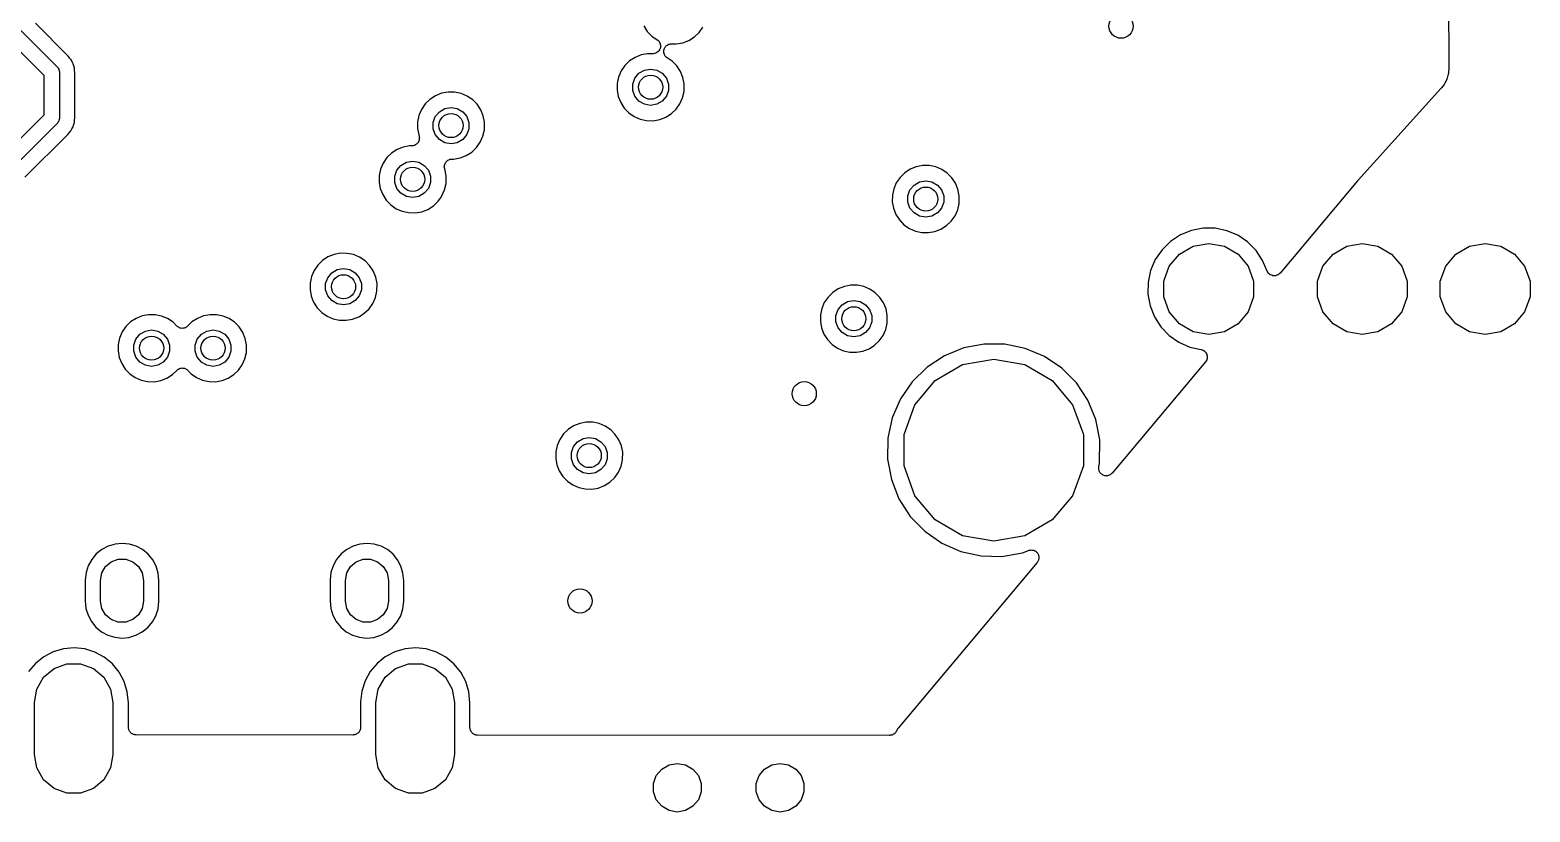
# Model space of a CAD drawing. Extents: x 10 to 287, y -200 to -10.
# Drawn here: x 141.75 to 166.56, y -141.15 to -128.21 of the extents above; entities that cross this region are included whole.
import ezdxf

# ---------------------------------------------------------------- set-up
doc = ezdxf.new("R2010")
doc.units = 0
doc.header["$MEASUREMENT"] = 0
doc.layers.add('BLACK', color=7, linetype='CONTINUOUS')

msp = doc.modelspace()

# ---------------------------------------------------------------- linework, layer by layer
at = {"layer": 'Black'}
for p, q in [((165.163, -120.757), (165.225, -128.831)), ((141.529, -128.149), (142.203, -128.823)), ((142.382, -128.643), (141.841, -128.102)), ((151.905, -128.143), (151.964, -128.235)), ((151.964, -128.235), (152.039, -128.313)), ((152.743, -128.327), (152.821, -128.253)), ((152.821, -128.253), (152.884, -128.164)), ((141.986, -128.966), (141.353, -128.333)), ((152.039, -128.313), (152.128, -128.374)), ((152.128, -128.374), (152.132, -128.379)), ((152.132, -128.379), (152.138, -128.382)), ((152.138, -128.382), (152.148, -128.394)), ((152.148, -128.394), (152.159, -128.405)), ((152.159, -128.405), (152.162, -128.411)), ((152.162, -128.411), (152.166, -128.416)), ((152.166, -128.416), (152.171, -128.431)), ((152.171, -128.431), (152.178, -128.445)), ((152.175, -128.516), (152.171, -128.532)), ((152.18, -128.501), (152.175, -128.516)), ((152.178, -128.445), (152.178, -128.451)), ((152.178, -128.451), (152.181, -128.457)), ((152.181, -128.457), (152.18, -128.473)), ((152.18, -128.473), (152.182, -128.489)), ((152.182, -128.489), (152.18, -128.495)), ((152.18, -128.495), (152.18, -128.501)), ((152.242, -128.531), (152.246, -128.517)), ((152.246, -128.517), (152.25, -128.511)), ((152.25, -128.511), (152.253, -128.503)), ((152.253, -128.503), (152.263, -128.493)), ((152.263, -128.493), (152.27, -128.481)), ((152.27, -128.481), (152.277, -128.476)), ((152.277, -128.476), (152.282, -128.47)), ((152.282, -128.47), (152.295, -128.463)), ((152.295, -128.463), (152.306, -128.455)), ((152.306, -128.455), (152.314, -128.453)), ((152.314, -128.453), (152.321, -128.449)), ((152.321, -128.449), (152.335, -128.447)), ((152.335, -128.447), (152.349, -128.443)), ((152.349, -128.443), (152.357, -128.443)), ((152.357, -128.443), (152.364, -128.442)), ((152.364, -128.442), (152.443, -128.444)), ((152.443, -128.444), (152.55, -128.425)), ((152.55, -128.425), (152.651, -128.386)), ((152.651, -128.386), (152.743, -128.327)), ((142.407, -128.675), (142.382, -128.643)), ((142.408, -128.675), (142.407, -128.675)), ((142.408, -128.676), (142.408, -128.675)), ((142.431, -128.704), (142.408, -128.676)), ((142.448, -128.736), (142.431, -128.704)), ((142.448, -128.737), (142.448, -128.736)), ((142.448, -128.738), (142.448, -128.737)), ((142.466, -128.77), (142.448, -128.738)), ((142.476, -128.805), (142.466, -128.77)), ((151.67, -128.725), (151.593, -128.801)), ((151.761, -128.666), (151.67, -128.725)), ((151.862, -128.625), (151.761, -128.666)), ((151.969, -128.605), (151.862, -128.625)), ((152.054, -128.605), (151.969, -128.605)), ((152.061, -128.604), (152.054, -128.605)), ((152.067, -128.605), (152.061, -128.604)), ((152.082, -128.601), (152.067, -128.605)), ((152.098, -128.598), (152.082, -128.601)), ((152.103, -128.595), (152.098, -128.598)), ((152.109, -128.593), (152.103, -128.595)), ((152.122, -128.584), (152.109, -128.593)), ((152.136, -128.576), (152.122, -128.584)), ((152.14, -128.572), (152.136, -128.576)), ((152.145, -128.568), (152.14, -128.572)), ((152.155, -128.555), (152.145, -128.568)), ((152.165, -128.543), (152.155, -128.555)), ((152.167, -128.537), (152.165, -128.543)), ((152.171, -128.532), (152.167, -128.537)), ((152.235, -128.56), (152.237, -128.552)), ((152.237, -128.574), (152.235, -128.56)), ((152.236, -128.589), (152.237, -128.574)), ((152.239, -128.596), (152.236, -128.589)), ((152.237, -128.544), (152.242, -128.531)), ((152.237, -128.552), (152.237, -128.544)), ((152.24, -128.604), (152.239, -128.596)), ((152.246, -128.617), (152.24, -128.604)), ((152.251, -128.63), (152.246, -128.617)), ((152.256, -128.637), (152.251, -128.63)), ((152.259, -128.644), (152.256, -128.637)), ((152.269, -128.654), (152.259, -128.644)), ((152.278, -128.665), (152.269, -128.654)), ((152.285, -128.669), (152.278, -128.665)), ((152.291, -128.674), (152.285, -128.669)), ((152.374, -128.73), (152.291, -128.674)), ((152.45, -128.807), (152.374, -128.73)), ((141.986, -129.614), (141.986, -128.966)), ((142.203, -128.823), (142.206, -128.828)), ((142.206, -128.828), (142.21, -128.831)), ((142.21, -128.831), (142.219, -128.846)), ((142.219, -128.846), (142.228, -128.859)), ((142.228, -128.859), (142.23, -128.865)), ((142.23, -128.865), (142.232, -128.87)), ((142.232, -128.87), (142.235, -128.886)), ((142.235, -128.886), (142.24, -128.902)), ((142.24, -128.902), (142.239, -128.907)), ((142.239, -128.907), (142.24, -128.913)), ((142.24, -128.913), (142.24, -129.667)), ((142.476, -128.806), (142.476, -128.805)), ((142.476, -128.805), (142.476, -128.805)), ((142.487, -128.841), (142.476, -128.806)), ((142.49, -128.877), (142.487, -128.841)), ((142.49, -128.878), (142.49, -128.877)), ((142.49, -128.879), (142.49, -128.878)), ((142.494, -128.919), (142.49, -128.879)), ((142.494, -129.667), (142.494, -128.919)), ((151.489, -128.991), (151.466, -129.097)), ((151.531, -128.891), (151.489, -128.991)), ((151.593, -128.801), (151.531, -128.891)), ((151.723, -129.107), (151.758, -129.009)), ((151.758, -129.009), (151.826, -128.929)), ((151.826, -128.929), (151.916, -128.876)), ((151.916, -128.876), (152.019, -128.858)), ((152.019, -128.858), (152.122, -128.876)), ((152.122, -128.876), (152.212, -128.929)), ((152.212, -128.929), (152.28, -129.009)), ((152.28, -129.009), (152.315, -129.107)), ((152.51, -128.898), (152.45, -128.807)), ((152.552, -128.998), (152.51, -128.898)), ((152.573, -129.104), (152.552, -128.998)), ((165.191, -129.018), (165.188, -129.03)), ((165.196, -129.008), (165.191, -129.018)), ((165.214, -128.941), (165.196, -129.008)), ((165.216, -128.929), (165.214, -128.941)), ((165.219, -128.918), (165.216, -128.929)), ((165.225, -128.843), (165.219, -128.918)), ((165.225, -128.831), (165.224, -128.837)), ((165.224, -128.837), (165.225, -128.843)), ((148.56, -129.26), (148.459, -129.301)), ((148.667, -129.24), (148.56, -129.26)), ((148.775, -129.241), (148.667, -129.24)), ((148.882, -129.262), (148.775, -129.241)), ((148.982, -129.305), (148.882, -129.262)), ((151.466, -129.097), (151.465, -129.206)), ((151.465, -129.206), (151.484, -129.312)), ((151.723, -129.211), (151.723, -129.107)), ((151.758, -129.309), (151.723, -129.211)), ((152.315, -129.211), (152.28, -129.309)), ((152.315, -129.107), (152.315, -129.211)), ((152.547, -129.335), (152.571, -129.23)), ((152.571, -129.23), (152.573, -129.104)), ((165.092, -129.181), (163.722, -130.696)), ((165.095, -129.176), (165.092, -129.181)), ((165.1, -129.172), (165.095, -129.176)), ((165.145, -129.112), (165.1, -129.172)), ((165.15, -129.101), (165.145, -129.112)), ((165.157, -129.092), (165.15, -129.101)), ((165.188, -129.03), (165.157, -129.092)), ((148.291, -129.436), (148.229, -129.526)), ((148.368, -129.36), (148.291, -129.436)), ((148.459, -129.301), (148.368, -129.36)), ((148.524, -129.564), (148.614, -129.511)), ((148.614, -129.511), (148.717, -129.493)), ((148.717, -129.493), (148.82, -129.511)), ((148.82, -129.511), (148.91, -129.564)), ((149.007, -129.322), (148.982, -129.305)), ((149.072, -129.365), (149.007, -129.322)), ((149.007, -129.322), (149.007, -129.322)), ((149.148, -129.442), (149.072, -129.365)), ((149.208, -129.533), (149.148, -129.442)), ((151.484, -129.312), (151.524, -129.413)), ((151.524, -129.413), (151.583, -129.505)), ((151.583, -129.505), (151.658, -129.583)), ((151.826, -129.389), (151.758, -129.309)), ((151.916, -129.442), (151.826, -129.389)), ((152.019, -129.46), (151.916, -129.442)), ((152.122, -129.442), (152.019, -129.46)), ((152.212, -129.389), (152.122, -129.442)), ((152.28, -129.309), (152.212, -129.389)), ((152.44, -129.523), (152.503, -129.434)), ((152.503, -129.434), (152.547, -129.335)), ((135.964, -135.636), (141.986, -129.614)), ((142.203, -129.757), (136.107, -135.853)), ((142.206, -129.752), (142.203, -129.757)), ((142.21, -129.749), (142.206, -129.752)), ((142.219, -129.734), (142.21, -129.749)), ((142.228, -129.721), (142.219, -129.734)), ((142.23, -129.715), (142.228, -129.721)), ((142.232, -129.71), (142.23, -129.715)), ((142.235, -129.694), (142.232, -129.71)), ((142.24, -129.678), (142.235, -129.694)), ((142.24, -129.667), (142.239, -129.673)), ((142.239, -129.673), (142.24, -129.678)), ((142.475, -129.779), (142.486, -129.744)), ((142.486, -129.744), (142.489, -129.708)), ((142.489, -129.708), (142.49, -129.707)), ((142.49, -129.707), (142.494, -129.667)), ((142.49, -129.707), (142.49, -129.707)), ((142.494, -129.667), (142.494, -129.667)), ((148.164, -129.732), (148.163, -129.841)), ((148.187, -129.626), (148.164, -129.732)), ((148.229, -129.526), (148.187, -129.626)), ((148.421, -129.742), (148.456, -129.644)), ((148.421, -129.846), (148.421, -129.742)), ((148.456, -129.644), (148.524, -129.564)), ((148.91, -129.564), (148.978, -129.644)), ((148.978, -129.644), (149.013, -129.742)), ((149.013, -129.742), (149.013, -129.846)), ((149.25, -129.633), (149.208, -129.533)), ((149.271, -129.739), (149.25, -129.633)), ((149.269, -129.865), (149.271, -129.739)), ((151.658, -129.583), (151.748, -129.645)), ((151.748, -129.645), (151.847, -129.688)), ((151.847, -129.688), (151.953, -129.711)), ((151.953, -129.711), (152.062, -129.714)), ((152.062, -129.714), (152.169, -129.695)), ((152.169, -129.695), (152.27, -129.656)), ((152.27, -129.656), (152.362, -129.597)), ((152.362, -129.597), (152.44, -129.523)), ((141.668, -130.65), (142.378, -129.941)), ((142.378, -129.941), (142.404, -129.909)), ((142.404, -129.909), (142.405, -129.908)), ((142.404, -129.909), (142.404, -129.909)), ((142.405, -129.908), (142.428, -129.88)), ((142.428, -129.88), (142.445, -129.848)), ((142.445, -129.848), (142.446, -129.848)), ((142.446, -129.847), (142.464, -129.815)), ((142.446, -129.848), (142.446, -129.847)), ((142.464, -129.815), (142.474, -129.78)), ((142.474, -129.78), (142.475, -129.78)), ((142.475, -129.78), (142.475, -129.779)), ((148.163, -129.841), (148.182, -129.947)), ((148.182, -129.947), (148.185, -129.955)), ((148.185, -129.955), (148.188, -129.968)), ((148.188, -129.968), (148.192, -129.981)), ((148.192, -129.981), (148.192, -129.99)), ((148.192, -129.99), (148.194, -129.999)), ((148.194, -129.999), (148.192, -130.012)), ((148.192, -130.012), (148.192, -130.025)), ((148.456, -129.944), (148.421, -129.846)), ((148.524, -130.024), (148.456, -129.944)), ((148.978, -129.944), (148.91, -130.024)), ((149.013, -129.846), (148.978, -129.944)), ((149.201, -130.069), (149.245, -129.97)), ((149.245, -129.97), (149.269, -129.865)), ((147.733, -130.249), (147.656, -130.325)), ((147.824, -130.19), (147.733, -130.249)), ((147.925, -130.149), (147.824, -130.19)), ((148.032, -130.129), (147.925, -130.149)), ((148.066, -130.129), (148.032, -130.129)), ((148.079, -130.127), (148.066, -130.129)), ((148.093, -130.127), (148.079, -130.127)), ((148.101, -130.123), (148.093, -130.127)), ((148.11, -130.122), (148.101, -130.123)), ((148.121, -130.115), (148.11, -130.122)), ((148.134, -130.11), (148.121, -130.115)), ((148.14, -130.104), (148.134, -130.11)), ((148.148, -130.1), (148.14, -130.104)), ((148.157, -130.09), (148.148, -130.1)), ((148.167, -130.081), (148.157, -130.09)), ((148.171, -130.073), (148.167, -130.081)), ((148.177, -130.066), (148.171, -130.073)), ((148.181, -130.054), (148.177, -130.066)), ((148.188, -130.042), (148.181, -130.054)), ((148.189, -130.033), (148.188, -130.042)), ((148.192, -130.025), (148.189, -130.033)), ((148.614, -130.077), (148.524, -130.024)), ((148.717, -130.095), (148.614, -130.077)), ((148.82, -130.077), (148.717, -130.095)), ((148.91, -130.024), (148.82, -130.077)), ((148.968, -130.291), (149.06, -130.232)), ((149.06, -130.232), (149.138, -130.158)), ((149.138, -130.158), (149.201, -130.069)), ((147.594, -130.415), (147.552, -130.515)), ((147.656, -130.325), (147.594, -130.415)), ((147.821, -130.533), (147.889, -130.453)), ((147.889, -130.453), (147.979, -130.4)), ((147.979, -130.4), (148.082, -130.382)), ((148.082, -130.382), (148.185, -130.4)), ((148.185, -130.4), (148.275, -130.453)), ((148.275, -130.453), (148.343, -130.533)), ((148.606, -130.481), (148.608, -130.466)), ((148.607, -130.488), (148.606, -130.481)), ((148.607, -130.495), (148.607, -130.488)), ((148.612, -130.509), (148.607, -130.495)), ((148.608, -130.451), (148.611, -130.444)), ((148.608, -130.466), (148.608, -130.451)), ((148.611, -130.444), (148.612, -130.437)), ((148.612, -130.437), (148.619, -130.423)), ((148.612, -130.51), (148.612, -130.509)), ((148.636, -130.628), (148.612, -130.51)), ((148.612, -130.51), (148.612, -130.51)), ((148.619, -130.423), (148.624, -130.409)), ((148.624, -130.409), (148.629, -130.404)), ((148.629, -130.404), (148.632, -130.398)), ((148.632, -130.398), (148.643, -130.388)), ((148.643, -130.388), (148.653, -130.376)), ((148.653, -130.376), (148.659, -130.373)), ((148.659, -130.373), (148.665, -130.368)), ((148.665, -130.368), (148.679, -130.362)), ((148.679, -130.362), (148.692, -130.355)), ((148.692, -130.355), (148.699, -130.354)), ((148.699, -130.354), (148.705, -130.351)), ((148.705, -130.351), (148.72, -130.351)), ((148.72, -130.351), (148.735, -130.348)), ((148.735, -130.348), (148.76, -130.349)), ((148.76, -130.349), (148.867, -130.33)), ((148.867, -130.33), (148.968, -130.291)), ((156.413, -130.476), (156.312, -130.517)), ((156.52, -130.456), (156.413, -130.476)), ((156.628, -130.457), (156.52, -130.456)), ((156.735, -130.478), (156.628, -130.457)), ((156.835, -130.521), (156.735, -130.478)), ((147.529, -130.621), (147.528, -130.73)), ((147.528, -130.73), (147.547, -130.836)), ((147.552, -130.515), (147.529, -130.621)), ((147.786, -130.631), (147.821, -130.533)), ((147.786, -130.735), (147.786, -130.631)), ((147.821, -130.833), (147.786, -130.735)), ((148.343, -130.533), (148.378, -130.631)), ((148.378, -130.735), (148.343, -130.833)), ((148.378, -130.631), (148.378, -130.735)), ((148.61, -130.859), (148.634, -130.754)), ((148.634, -130.754), (148.636, -130.628)), ((156.082, -130.742), (156.04, -130.842)), ((156.144, -130.652), (156.082, -130.742)), ((156.221, -130.576), (156.144, -130.652)), ((156.312, -130.517), (156.221, -130.576)), ((156.377, -130.78), (156.467, -130.727)), ((156.467, -130.727), (156.57, -130.709)), ((156.57, -130.709), (156.673, -130.727)), ((156.673, -130.727), (156.763, -130.78)), ((156.925, -130.581), (156.835, -130.521)), ((157.001, -130.658), (156.925, -130.581)), ((157.061, -130.749), (157.001, -130.658)), ((157.103, -130.849), (157.061, -130.749)), ((163.709, -130.711), (162.43, -132.235)), ((163.71, -130.71), (163.709, -130.711)), ((163.722, -130.697), (163.71, -130.71)), ((163.722, -130.696), (163.722, -130.697)), ((147.547, -130.836), (147.587, -130.937)), ((147.587, -130.937), (147.646, -131.029)), ((147.889, -130.913), (147.821, -130.833)), ((147.979, -130.966), (147.889, -130.913)), ((148.082, -130.984), (147.979, -130.966)), ((148.185, -130.966), (148.082, -130.984)), ((148.275, -130.913), (148.185, -130.966)), ((148.343, -130.833), (148.275, -130.913)), ((148.503, -131.047), (148.54, -130.994)), ((148.54, -130.994), (148.566, -130.958)), ((148.54, -130.994), (148.54, -130.994)), ((148.566, -130.958), (148.61, -130.859)), ((156.017, -130.948), (156.016, -131.057)), ((156.04, -130.842), (156.017, -130.948)), ((156.274, -130.958), (156.309, -130.86)), ((156.274, -131.062), (156.274, -130.958)), ((156.309, -130.86), (156.377, -130.78)), ((156.763, -130.78), (156.831, -130.86)), ((156.831, -130.86), (156.866, -130.958)), ((156.866, -130.958), (156.866, -131.062)), ((157.124, -130.955), (157.103, -130.849)), ((157.122, -131.081), (157.124, -130.955)), ((147.646, -131.029), (147.721, -131.107)), ((147.721, -131.107), (147.811, -131.169)), ((147.811, -131.169), (147.91, -131.212)), ((147.91, -131.212), (148.016, -131.235)), ((148.016, -131.235), (148.125, -131.238)), ((148.125, -131.238), (148.232, -131.219)), ((148.232, -131.219), (148.333, -131.18)), ((148.333, -131.18), (148.425, -131.121)), ((148.425, -131.121), (148.503, -131.047)), ((156.016, -131.057), (156.035, -131.163)), ((156.035, -131.163), (156.075, -131.264)), ((156.309, -131.16), (156.274, -131.062)), ((156.377, -131.24), (156.309, -131.16)), ((156.467, -131.293), (156.377, -131.24)), ((156.763, -131.24), (156.673, -131.293)), ((156.831, -131.16), (156.763, -131.24)), ((156.866, -131.062), (156.831, -131.16)), ((157.054, -131.285), (157.098, -131.186)), ((157.098, -131.186), (157.122, -131.081)), ((156.075, -131.264), (156.134, -131.356)), ((156.134, -131.356), (156.209, -131.434)), ((156.209, -131.434), (156.299, -131.496)), ((156.299, -131.496), (156.398, -131.539)), ((156.57, -131.311), (156.467, -131.293)), ((156.673, -131.293), (156.57, -131.311)), ((156.72, -131.546), (156.821, -131.507)), ((156.821, -131.507), (156.913, -131.448)), ((156.913, -131.448), (156.991, -131.374)), ((156.991, -131.374), (157.054, -131.285)), ((161.159, -131.493), (160.966, -131.53)), ((161.356, -131.494), (161.159, -131.493)), ((161.549, -131.534), (161.356, -131.494)), ((156.398, -131.539), (156.504, -131.562)), ((156.504, -131.562), (156.613, -131.565)), ((156.613, -131.565), (156.72, -131.546)), ((160.618, -131.711), (160.478, -131.849)), ((160.783, -131.603), (160.618, -131.711)), ((160.966, -131.53), (160.783, -131.603)), ((160.993, -131.79), (161.251, -131.744)), ((161.251, -131.744), (161.509, -131.79)), ((161.731, -131.61), (161.549, -131.534)), ((161.894, -131.72), (161.731, -131.61)), ((162.033, -131.86), (161.894, -131.72)), ((163.533, -131.79), (163.791, -131.744)), ((163.791, -131.744), (164.049, -131.79)), ((165.565, -131.79), (165.823, -131.744)), ((165.823, -131.744), (166.081, -131.79)), ((146.681, -131.968), (146.59, -132.027)), ((146.782, -131.927), (146.681, -131.968)), ((146.889, -131.907), (146.782, -131.927)), ((146.997, -131.908), (146.889, -131.907)), ((147.104, -131.929), (146.997, -131.908)), ((147.204, -131.972), (147.104, -131.929)), ((147.294, -132.032), (147.204, -131.972)), ((160.478, -131.849), (160.366, -132.012)), ((160.598, -132.121), (160.767, -131.921)), ((160.767, -131.921), (160.993, -131.79)), ((161.509, -131.79), (161.735, -131.921)), ((161.735, -131.921), (161.903, -132.121)), ((162.142, -132.024), (162.033, -131.86)), ((163.138, -132.121), (163.307, -131.921)), ((163.307, -131.921), (163.533, -131.79)), ((164.049, -131.79), (164.275, -131.921)), ((164.275, -131.921), (164.443, -132.121)), ((165.17, -132.121), (165.339, -131.921)), ((165.339, -131.921), (165.565, -131.79)), ((166.081, -131.79), (166.307, -131.921)), ((166.307, -131.921), (166.475, -132.121)), ((146.451, -132.193), (146.409, -132.293)), ((146.513, -132.103), (146.451, -132.193)), ((146.59, -132.027), (146.513, -132.103)), ((146.678, -132.311), (146.746, -132.231)), ((146.746, -132.231), (146.836, -132.178)), ((146.836, -132.178), (146.939, -132.16)), ((146.939, -132.16), (147.042, -132.178)), ((147.042, -132.178), (147.132, -132.231)), ((147.132, -132.231), (147.2, -132.311)), ((147.37, -132.109), (147.294, -132.032)), ((147.43, -132.2), (147.37, -132.109)), ((147.472, -132.3), (147.43, -132.2)), ((160.289, -132.193), (160.248, -132.385)), ((160.366, -132.012), (160.289, -132.193)), ((160.509, -132.367), (160.598, -132.121)), ((161.903, -132.121), (161.993, -132.367)), ((162.216, -132.202), (162.142, -132.024)), ((162.226, -132.218), (162.216, -132.202)), ((162.236, -132.235), (162.226, -132.218)), ((162.238, -132.237), (162.236, -132.235)), ((162.239, -132.239), (162.238, -132.237)), ((162.255, -132.251), (162.239, -132.239)), ((162.269, -132.264), (162.255, -132.251)), ((162.415, -132.248), (162.401, -132.261)), ((162.43, -132.235), (162.415, -132.248)), ((163.049, -132.367), (163.138, -132.121)), ((164.443, -132.121), (164.533, -132.367)), ((165.081, -132.367), (165.17, -132.121)), ((166.475, -132.121), (166.565, -132.367)), ((146.386, -132.399), (146.385, -132.508)), ((146.409, -132.293), (146.386, -132.399)), ((146.643, -132.409), (146.678, -132.311)), ((146.643, -132.513), (146.643, -132.409)), ((147.2, -132.311), (147.235, -132.409)), ((147.235, -132.409), (147.235, -132.513)), ((147.493, -132.406), (147.472, -132.3)), ((147.491, -132.532), (147.493, -132.406)), ((155.122, -132.497), (155.031, -132.556)), ((155.223, -132.456), (155.122, -132.497)), ((155.33, -132.436), (155.223, -132.456)), ((155.438, -132.437), (155.33, -132.436)), ((155.545, -132.458), (155.438, -132.437)), ((155.645, -132.501), (155.545, -132.458)), ((160.248, -132.385), (160.245, -132.582)), ((160.509, -132.629), (160.509, -132.367)), ((161.993, -132.367), (161.993, -132.629)), ((162.272, -132.264), (162.269, -132.264)), ((162.274, -132.266), (162.272, -132.264)), ((162.293, -132.272), (162.274, -132.266)), ((162.311, -132.279), (162.293, -132.272)), ((162.314, -132.279), (162.311, -132.279)), ((162.316, -132.279), (162.314, -132.279)), ((162.336, -132.279), (162.316, -132.279)), ((162.355, -132.279), (162.336, -132.279)), ((162.358, -132.278), (162.355, -132.279)), ((162.36, -132.278), (162.358, -132.278)), ((162.378, -132.27), (162.36, -132.278)), ((162.396, -132.264), (162.378, -132.27)), ((162.398, -132.262), (162.396, -132.264)), ((162.401, -132.261), (162.398, -132.262)), ((163.049, -132.629), (163.049, -132.367)), ((164.533, -132.367), (164.533, -132.629)), ((165.081, -132.629), (165.081, -132.367)), ((166.565, -132.367), (166.565, -132.629)), ((146.385, -132.508), (146.404, -132.614)), ((146.404, -132.614), (146.444, -132.715)), ((146.444, -132.715), (146.503, -132.807)), ((146.678, -132.611), (146.643, -132.513)), ((146.746, -132.691), (146.678, -132.611)), ((146.836, -132.744), (146.746, -132.691)), ((146.939, -132.762), (146.836, -132.744)), ((147.042, -132.744), (146.939, -132.762)), ((147.132, -132.691), (147.042, -132.744)), ((147.2, -132.611), (147.132, -132.691)), ((147.235, -132.513), (147.2, -132.611)), ((147.36, -132.825), (147.423, -132.736)), ((147.423, -132.736), (147.467, -132.637)), ((147.467, -132.637), (147.491, -132.532)), ((154.892, -132.722), (154.85, -132.822)), ((154.954, -132.632), (154.892, -132.722)), ((155.031, -132.556), (154.954, -132.632)), ((155.187, -132.76), (155.277, -132.707)), ((155.277, -132.707), (155.38, -132.689)), ((155.38, -132.689), (155.483, -132.707)), ((155.483, -132.707), (155.573, -132.76)), ((155.735, -132.561), (155.645, -132.501)), ((155.811, -132.638), (155.735, -132.561)), ((155.871, -132.729), (155.811, -132.638)), ((155.913, -132.829), (155.871, -132.729)), ((160.245, -132.582), (160.281, -132.776)), ((160.598, -132.875), (160.509, -132.629)), ((161.993, -132.629), (161.903, -132.875)), ((163.138, -132.875), (163.049, -132.629)), ((164.533, -132.629), (164.443, -132.875)), ((165.17, -132.875), (165.081, -132.629)), ((166.565, -132.629), (166.475, -132.875)), ((143.506, -132.984), (143.415, -133.043)), ((143.607, -132.943), (143.506, -132.984)), ((143.714, -132.923), (143.607, -132.943)), ((143.822, -132.924), (143.714, -132.923)), ((143.929, -132.945), (143.822, -132.924)), ((144.029, -132.988), (143.929, -132.945)), ((144.119, -133.048), (144.029, -132.988)), ((144.522, -132.984), (144.431, -133.043)), ((144.623, -132.943), (144.522, -132.984)), ((144.73, -132.923), (144.623, -132.943)), ((144.838, -132.924), (144.73, -132.923)), ((144.945, -132.945), (144.838, -132.924)), ((145.045, -132.988), (144.945, -132.945)), ((145.135, -133.048), (145.045, -132.988)), ((146.503, -132.807), (146.578, -132.885)), ((146.578, -132.885), (146.668, -132.947)), ((146.668, -132.947), (146.767, -132.99)), ((146.767, -132.99), (146.873, -133.013)), ((147.089, -132.997), (147.19, -132.958)), ((147.19, -132.958), (147.218, -132.94)), ((147.218, -132.94), (147.282, -132.899)), ((147.218, -132.94), (147.218, -132.94)), ((147.282, -132.899), (147.36, -132.825)), ((154.827, -132.928), (154.826, -133.037)), ((154.85, -132.822), (154.827, -132.928)), ((155.084, -132.938), (155.119, -132.84)), ((155.084, -133.042), (155.084, -132.938)), ((155.119, -132.84), (155.187, -132.76)), ((155.573, -132.76), (155.641, -132.84)), ((155.641, -132.84), (155.676, -132.938)), ((155.676, -132.938), (155.676, -133.042)), ((155.934, -132.935), (155.913, -132.829)), ((155.932, -133.061), (155.934, -132.935)), ((160.281, -132.776), (160.353, -132.959)), ((160.353, -132.959), (160.46, -133.125)), ((160.767, -133.075), (160.598, -132.875)), ((161.903, -132.875), (161.735, -133.075)), ((163.307, -133.075), (163.138, -132.875)), ((164.443, -132.875), (164.275, -133.075)), ((165.339, -133.075), (165.17, -132.875)), ((166.475, -132.875), (166.307, -133.075)), ((143.276, -133.209), (143.234, -133.309)), ((143.338, -133.119), (143.276, -133.209)), ((143.415, -133.043), (143.338, -133.119)), ((143.571, -133.247), (143.661, -133.194)), ((143.661, -133.194), (143.764, -133.176)), ((143.764, -133.176), (143.867, -133.194)), ((143.867, -133.194), (143.957, -133.247)), ((144.181, -133.112), (144.119, -133.048)), ((144.19, -133.118), (144.181, -133.112)), ((144.198, -133.125), (144.19, -133.118)), ((144.208, -133.13), (144.198, -133.125)), ((144.218, -133.137), (144.208, -133.13)), ((144.228, -133.14), (144.218, -133.137)), ((144.237, -133.144), (144.228, -133.14)), ((144.249, -133.146), (144.237, -133.144)), ((144.26, -133.149), (144.249, -133.146)), ((144.271, -133.148), (144.26, -133.149)), ((144.281, -133.149), (144.271, -133.148)), ((144.293, -133.146), (144.281, -133.149)), ((144.304, -133.145), (144.293, -133.146)), ((144.314, -133.14), (144.304, -133.145)), ((144.324, -133.138), (144.314, -133.14)), ((144.334, -133.131), (144.324, -133.138)), ((144.344, -133.126), (144.334, -133.131)), ((144.352, -133.119), (144.344, -133.126)), ((144.36, -133.113), (144.352, -133.119)), ((144.431, -133.043), (144.36, -133.113)), ((144.587, -133.247), (144.677, -133.194)), ((144.677, -133.194), (144.78, -133.176)), ((144.78, -133.176), (144.883, -133.194)), ((144.883, -133.194), (144.973, -133.247)), ((145.211, -133.125), (145.135, -133.048)), ((145.271, -133.216), (145.211, -133.125)), ((145.313, -133.316), (145.271, -133.216)), ((146.873, -133.013), (146.982, -133.016)), ((146.982, -133.016), (147.089, -132.997)), ((154.826, -133.037), (154.845, -133.143)), ((154.845, -133.143), (154.885, -133.244)), ((154.885, -133.244), (154.944, -133.336)), ((155.119, -133.14), (155.084, -133.042)), ((155.187, -133.22), (155.119, -133.14)), ((155.277, -133.273), (155.187, -133.22)), ((155.573, -133.22), (155.483, -133.273)), ((155.641, -133.14), (155.573, -133.22)), ((155.676, -133.042), (155.641, -133.14)), ((155.864, -133.265), (155.908, -133.166)), ((155.908, -133.166), (155.932, -133.061)), ((160.46, -133.125), (160.597, -133.267)), ((160.993, -133.206), (160.767, -133.075)), ((161.251, -133.251), (160.993, -133.206)), ((161.509, -133.206), (161.251, -133.251)), ((161.735, -133.075), (161.509, -133.206)), ((163.533, -133.206), (163.307, -133.075)), ((163.791, -133.251), (163.533, -133.206)), ((164.049, -133.206), (163.791, -133.251)), ((164.275, -133.075), (164.049, -133.206)), ((165.565, -133.206), (165.339, -133.075)), ((165.823, -133.251), (165.565, -133.206)), ((166.081, -133.206), (165.823, -133.251)), ((166.307, -133.075), (166.081, -133.206)), ((143.211, -133.415), (143.21, -133.524)), ((143.234, -133.309), (143.211, -133.415)), ((143.468, -133.425), (143.503, -133.327)), ((143.468, -133.529), (143.468, -133.425)), ((143.503, -133.327), (143.571, -133.247)), ((143.957, -133.247), (144.025, -133.327)), ((144.025, -133.327), (144.06, -133.425)), ((144.06, -133.425), (144.06, -133.529)), ((144.484, -133.425), (144.519, -133.327)), ((144.484, -133.529), (144.484, -133.425)), ((144.519, -133.327), (144.587, -133.247)), ((144.973, -133.247), (145.041, -133.327)), ((145.041, -133.327), (145.076, -133.425)), ((145.076, -133.425), (145.076, -133.529)), ((145.334, -133.422), (145.313, -133.316)), ((145.332, -133.548), (145.334, -133.422)), ((154.944, -133.336), (155.019, -133.414)), ((155.019, -133.414), (155.109, -133.476)), ((155.109, -133.476), (155.208, -133.519)), ((155.38, -133.291), (155.277, -133.273)), ((155.483, -133.273), (155.38, -133.291)), ((155.53, -133.526), (155.631, -133.487)), ((155.631, -133.487), (155.723, -133.428)), ((155.723, -133.428), (155.801, -133.354)), ((155.801, -133.354), (155.864, -133.265)), ((157.197, -133.474), (156.878, -133.603)), ((157.535, -133.41), (157.197, -133.474)), ((157.879, -133.412), (157.535, -133.41)), ((158.216, -133.481), (157.879, -133.412)), ((158.533, -133.615), (158.216, -133.481)), ((160.597, -133.267), (160.758, -133.379)), ((160.758, -133.379), (160.939, -133.458)), ((160.939, -133.458), (161.127, -133.499)), ((143.21, -133.524), (143.229, -133.63)), ((143.229, -133.63), (143.269, -133.731)), ((143.269, -133.731), (143.328, -133.823)), ((143.503, -133.627), (143.468, -133.529)), ((143.571, -133.707), (143.503, -133.627)), ((143.661, -133.76), (143.571, -133.707)), ((143.957, -133.707), (143.867, -133.76)), ((144.025, -133.627), (143.957, -133.707)), ((144.06, -133.529), (144.025, -133.627)), ((144.519, -133.627), (144.484, -133.529)), ((144.587, -133.707), (144.519, -133.627)), ((144.677, -133.76), (144.587, -133.707)), ((144.973, -133.707), (144.883, -133.76)), ((145.041, -133.627), (144.973, -133.707)), ((145.076, -133.529), (145.041, -133.627)), ((145.264, -133.752), (145.308, -133.653)), ((145.308, -133.653), (145.332, -133.548)), ((155.208, -133.519), (155.314, -133.542)), ((155.314, -133.542), (155.423, -133.545)), ((155.423, -133.545), (155.53, -133.526)), ((156.878, -133.603), (156.591, -133.791)), ((157.18, -133.75), (157.695, -133.659)), ((157.695, -133.659), (158.21, -133.75)), ((158.818, -133.807), (158.533, -133.615)), ((161.197, -133.705), (159.653, -135.544)), ((161.127, -133.499), (161.145, -133.507)), ((161.145, -133.507), (161.163, -133.513)), ((161.163, -133.513), (161.165, -133.515)), ((161.165, -133.515), (161.168, -133.516)), ((161.168, -133.516), (161.182, -133.529)), ((161.182, -133.529), (161.197, -133.542)), ((161.197, -133.542), (161.198, -133.544)), ((161.207, -133.688), (161.197, -133.705)), ((161.198, -133.544), (161.2, -133.546)), ((161.2, -133.546), (161.209, -133.563)), ((161.217, -133.672), (161.207, -133.688)), ((161.209, -133.563), (161.219, -133.58)), ((161.218, -133.669), (161.217, -133.672)), ((161.219, -133.667), (161.218, -133.669)), ((161.219, -133.58), (161.219, -133.582)), ((161.219, -133.582), (161.221, -133.585)), ((161.222, -133.648), (161.219, -133.667)), ((161.221, -133.585), (161.223, -133.604)), ((161.227, -133.629), (161.222, -133.648)), ((161.223, -133.604), (161.227, -133.623)), ((161.227, -133.623), (161.226, -133.626)), ((161.226, -133.626), (161.227, -133.629)), ((143.328, -133.823), (143.403, -133.901)), ((143.403, -133.901), (143.493, -133.963)), ((143.493, -133.963), (143.592, -134.006)), ((143.764, -133.778), (143.661, -133.76)), ((143.867, -133.76), (143.764, -133.778)), ((143.914, -134.013), (144.015, -133.974)), ((144.015, -133.974), (144.107, -133.915)), ((144.107, -133.915), (144.186, -133.84)), ((144.186, -133.84), (144.194, -133.834)), ((144.194, -133.834), (144.202, -133.827)), ((144.202, -133.827), (144.213, -133.822)), ((144.213, -133.822), (144.222, -133.816)), ((144.222, -133.816), (144.233, -133.813)), ((144.233, -133.813), (144.242, -133.809)), ((144.242, -133.809), (144.254, -133.808)), ((144.254, -133.808), (144.265, -133.805)), ((144.265, -133.805), (144.276, -133.807)), ((144.276, -133.807), (144.286, -133.806)), ((144.286, -133.806), (144.298, -133.809)), ((144.298, -133.809), (144.309, -133.81)), ((144.309, -133.81), (144.319, -133.815)), ((144.319, -133.815), (144.329, -133.818)), ((144.329, -133.818), (144.338, -133.825)), ((144.338, -133.825), (144.349, -133.83)), ((144.349, -133.83), (144.356, -133.838)), ((144.356, -133.838), (144.365, -133.844)), ((144.365, -133.844), (144.419, -133.901)), ((144.419, -133.901), (144.509, -133.963)), ((144.509, -133.963), (144.608, -134.006)), ((144.78, -133.778), (144.677, -133.76)), ((144.883, -133.76), (144.78, -133.778)), ((144.93, -134.013), (145.031, -133.974)), ((145.031, -133.974), (145.123, -133.915)), ((145.123, -133.915), (145.201, -133.841)), ((145.201, -133.841), (145.264, -133.752)), ((156.591, -133.791), (156.345, -134.032)), ((156.727, -134.012), (157.18, -133.75)), ((158.21, -133.75), (158.663, -134.012)), ((159.061, -134.051), (158.818, -133.807)), ((143.592, -134.006), (143.698, -134.029)), ((143.698, -134.029), (143.807, -134.032)), ((143.807, -134.032), (143.914, -134.013)), ((144.608, -134.006), (144.714, -134.029)), ((144.714, -134.029), (144.823, -134.032)), ((144.823, -134.032), (144.93, -134.013)), ((156.345, -134.032), (156.15, -134.316)), ((156.391, -134.412), (156.727, -134.012)), ((158.663, -134.012), (158.999, -134.412)), ((159.251, -134.338), (159.061, -134.051)), ((156.15, -134.316), (156.015, -134.632)), ((156.212, -134.903), (156.391, -134.412)), ((158.999, -134.412), (159.178, -134.903)), ((159.382, -134.656), (159.251, -134.338)), ((150.846, -134.721), (150.745, -134.762)), ((150.953, -134.701), (150.846, -134.721)), ((151.061, -134.702), (150.953, -134.701)), ((151.168, -134.723), (151.061, -134.702)), ((151.268, -134.766), (151.168, -134.723)), ((156.015, -134.632), (155.943, -134.968)), ((159.449, -134.992), (159.382, -134.656)), ((150.577, -134.897), (150.515, -134.987)), ((150.654, -134.821), (150.577, -134.897)), ((150.745, -134.762), (150.654, -134.821)), ((150.81, -135.025), (150.9, -134.972)), ((150.9, -134.972), (151.003, -134.954)), ((151.003, -134.954), (151.106, -134.972)), ((151.106, -134.972), (151.196, -135.025)), ((151.358, -134.826), (151.268, -134.766)), ((151.434, -134.903), (151.358, -134.826)), ((151.494, -134.994), (151.434, -134.903)), ((155.943, -134.968), (155.939, -135.312)), ((156.212, -135.426), (156.212, -134.903)), ((159.178, -134.903), (159.178, -135.426)), ((150.45, -135.193), (150.449, -135.302)), ((150.473, -135.087), (150.45, -135.193)), ((150.515, -134.987), (150.473, -135.087)), ((150.707, -135.203), (150.742, -135.105)), ((150.707, -135.307), (150.707, -135.203)), ((150.742, -135.105), (150.81, -135.025)), ((151.196, -135.025), (151.264, -135.105)), ((151.264, -135.105), (151.299, -135.203)), ((151.299, -135.203), (151.299, -135.307)), ((151.536, -135.094), (151.494, -134.994)), ((151.557, -135.2), (151.536, -135.094)), ((151.555, -135.326), (151.557, -135.2)), ((159.443, -135.387), (159.449, -134.992)), ((150.449, -135.302), (150.468, -135.408)), ((150.468, -135.408), (150.508, -135.509)), ((150.742, -135.405), (150.707, -135.307)), ((150.81, -135.485), (150.742, -135.405)), ((151.264, -135.405), (151.196, -135.485)), ((151.299, -135.307), (151.264, -135.405)), ((151.487, -135.53), (151.531, -135.431)), ((151.531, -135.431), (151.555, -135.326)), ((155.939, -135.312), (156.001, -135.651)), ((156.391, -135.918), (156.212, -135.426)), ((159.178, -135.426), (158.999, -135.918)), ((159.429, -135.463), (159.432, -135.449)), ((159.43, -135.471), (159.429, -135.463)), ((159.43, -135.479), (159.43, -135.471)), ((159.432, -135.435), (159.443, -135.387)), ((159.432, -135.449), (159.432, -135.435)), ((150.508, -135.509), (150.567, -135.601)), ((150.567, -135.601), (150.642, -135.679)), ((150.642, -135.679), (150.732, -135.741)), ((150.9, -135.538), (150.81, -135.485)), ((151.003, -135.556), (150.9, -135.538)), ((151.106, -135.538), (151.003, -135.556)), ((151.196, -135.485), (151.106, -135.538)), ((151.254, -135.752), (151.346, -135.693)), ((151.346, -135.693), (151.424, -135.619)), ((151.424, -135.619), (151.487, -135.53)), ((156.001, -135.651), (156.127, -135.97)), ((159.434, -135.492), (159.43, -135.479)), ((159.437, -135.506), (159.434, -135.492)), ((159.441, -135.513), (159.437, -135.506)), ((159.443, -135.521), (159.441, -135.513)), ((159.452, -135.532), (159.443, -135.521)), ((159.459, -135.544), (159.452, -135.532)), ((159.465, -135.549), (159.459, -135.544)), ((159.47, -135.556), (159.465, -135.549)), ((159.482, -135.564), (159.47, -135.556)), ((159.493, -135.573), (159.482, -135.564)), ((159.5, -135.575), (159.493, -135.573)), ((159.507, -135.58), (159.5, -135.575)), ((159.521, -135.583), (159.507, -135.58)), ((159.534, -135.588), (159.521, -135.583)), ((159.542, -135.588), (159.534, -135.588)), ((159.55, -135.59), (159.542, -135.588)), ((159.564, -135.588), (159.55, -135.59)), ((159.578, -135.588), (159.564, -135.588)), ((159.586, -135.585), (159.578, -135.588)), ((159.594, -135.584), (159.586, -135.585)), ((159.606, -135.578), (159.594, -135.584)), ((159.62, -135.573), (159.606, -135.578)), ((159.626, -135.568), (159.62, -135.573)), ((159.633, -135.564), (159.626, -135.568)), ((159.643, -135.553), (159.633, -135.564)), ((159.653, -135.544), (159.643, -135.553)), ((150.732, -135.741), (150.831, -135.784)), ((150.831, -135.784), (150.937, -135.807)), ((150.937, -135.807), (151.046, -135.81)), ((151.046, -135.81), (151.153, -135.791)), ((151.153, -135.791), (151.254, -135.752)), ((156.127, -135.97), (156.314, -136.26)), ((156.727, -136.318), (156.391, -135.918)), ((158.999, -135.918), (158.663, -136.318)), ((156.314, -136.26), (156.553, -136.507)), ((157.18, -136.58), (156.727, -136.318)), ((158.663, -136.318), (158.21, -136.58)), ((143.279, -136.707), (143.161, -136.718)), ((143.397, -136.72), (143.279, -136.707)), ((147.329, -136.707), (147.211, -136.718)), ((147.447, -136.72), (147.329, -136.707)), ((156.553, -136.507), (156.835, -136.703)), ((156.835, -136.703), (157.15, -136.841)), ((157.695, -136.67), (157.18, -136.58)), ((158.21, -136.58), (157.695, -136.67)), ((142.849, -136.881), (142.773, -136.972)), ((142.942, -136.807), (142.849, -136.881)), ((143.047, -136.752), (142.942, -136.807)), ((143.161, -136.718), (143.047, -136.752)), ((143.511, -136.755), (143.397, -136.72)), ((143.616, -136.811), (143.511, -136.755)), ((143.707, -136.887), (143.616, -136.811)), ((143.782, -136.979), (143.707, -136.887)), ((146.899, -136.881), (146.823, -136.972)), ((146.992, -136.807), (146.899, -136.881)), ((147.097, -136.752), (146.992, -136.807)), ((147.211, -136.718), (147.097, -136.752)), ((147.561, -136.755), (147.447, -136.72)), ((147.666, -136.811), (147.561, -136.755)), ((147.757, -136.887), (147.666, -136.811)), ((147.832, -136.979), (147.757, -136.887)), ((157.15, -136.841), (157.486, -136.915)), ((157.486, -136.915), (157.83, -136.922)), ((157.83, -136.922), (158.169, -136.862)), ((158.169, -136.862), (158.269, -136.824)), ((158.269, -136.824), (158.281, -136.821)), ((158.281, -136.821), (158.303, -136.817)), ((158.303, -136.817), (158.312, -136.815)), ((158.312, -136.815), (158.324, -136.817)), ((158.324, -136.817), (158.337, -136.817)), ((158.337, -136.817), (158.346, -136.82)), ((158.346, -136.82), (158.356, -136.822)), ((158.356, -136.822), (158.367, -136.828)), ((158.367, -136.828), (158.378, -136.832)), ((158.378, -136.832), (158.386, -136.838)), ((158.386, -136.838), (158.394, -136.843)), ((158.394, -136.843), (158.403, -136.852)), ((158.403, -136.852), (158.412, -136.86)), ((158.412, -136.86), (158.417, -136.869)), ((158.417, -136.869), (158.423, -136.876)), ((158.423, -136.876), (158.428, -136.888)), ((158.428, -136.888), (158.434, -136.898)), ((158.434, -136.898), (158.436, -136.908)), ((158.436, -136.908), (158.439, -136.917)), ((158.44, -136.961), (158.436, -136.973)), ((158.439, -136.917), (158.44, -136.93)), ((158.44, -136.93), (158.442, -136.942)), ((158.442, -136.942), (158.44, -136.952)), ((158.44, -136.952), (158.44, -136.961)), ((142.679, -137.19), (142.665, -137.313)), ((142.715, -137.076), (142.679, -137.19)), ((142.773, -136.972), (142.715, -137.076)), ((142.919, -137.319), (142.941, -137.197)), ((142.941, -137.197), (143.003, -137.09)), ((143.003, -137.09), (143.097, -137.011)), ((143.097, -137.011), (143.213, -136.968)), ((143.213, -136.968), (143.337, -136.968)), ((143.337, -136.968), (143.453, -137.011)), ((143.453, -137.011), (143.547, -137.09)), ((143.547, -137.09), (143.609, -137.197)), ((143.609, -137.197), (143.631, -137.319)), ((143.838, -137.084), (143.782, -136.979)), ((143.872, -137.198), (143.838, -137.084)), ((143.885, -137.322), (143.872, -137.198)), ((146.729, -137.19), (146.715, -137.313)), ((146.765, -137.076), (146.729, -137.19)), ((146.823, -136.972), (146.765, -137.076)), ((146.969, -137.319), (146.991, -137.197)), ((146.991, -137.197), (147.053, -137.09)), ((147.053, -137.09), (147.147, -137.011)), ((147.147, -137.011), (147.263, -136.968)), ((147.263, -136.968), (147.387, -136.968)), ((147.387, -136.968), (147.503, -137.011)), ((147.503, -137.011), (147.597, -137.09)), ((147.597, -137.09), (147.659, -137.197)), ((147.659, -137.197), (147.681, -137.319)), ((147.888, -137.084), (147.832, -136.979)), ((147.922, -137.198), (147.888, -137.084)), ((147.935, -137.322), (147.922, -137.198)), ((158.412, -137.024), (156.113, -139.764)), ((158.418, -137.013), (158.412, -137.024)), ((158.426, -137.003), (158.418, -137.013)), ((158.429, -136.994), (158.426, -137.003)), ((158.434, -136.985), (158.429, -136.994)), ((158.436, -136.973), (158.434, -136.985)), ((142.665, -137.313), (142.665, -137.317)), ((142.665, -137.317), (142.665, -137.658)), ((142.919, -137.661), (142.919, -137.319)), ((143.631, -137.319), (143.631, -137.661)), ((143.885, -137.663), (143.885, -137.322)), ((146.715, -137.313), (146.715, -137.317)), ((146.715, -137.317), (146.715, -137.658)), ((146.969, -137.661), (146.969, -137.319)), ((147.681, -137.319), (147.681, -137.661)), ((147.935, -137.663), (147.935, -137.322)), ((142.665, -137.658), (142.678, -137.782)), ((142.941, -137.783), (142.919, -137.661)), ((143.631, -137.661), (143.609, -137.783)), ((143.871, -137.79), (143.885, -137.667)), ((143.885, -137.667), (143.885, -137.663)), ((146.715, -137.658), (146.728, -137.782)), ((146.991, -137.783), (146.969, -137.661)), ((147.681, -137.661), (147.659, -137.783)), ((147.921, -137.79), (147.935, -137.667)), ((147.935, -137.667), (147.935, -137.663)), ((142.678, -137.782), (142.712, -137.896)), ((142.712, -137.896), (142.768, -138.001)), ((143.003, -137.89), (142.941, -137.783)), ((143.097, -137.969), (143.003, -137.89)), ((143.547, -137.89), (143.453, -137.969)), ((143.609, -137.783), (143.547, -137.89)), ((143.777, -138.008), (143.835, -137.904)), ((143.835, -137.904), (143.871, -137.79)), ((146.728, -137.782), (146.762, -137.896)), ((146.762, -137.896), (146.818, -138.001)), ((147.053, -137.89), (146.991, -137.783)), ((147.147, -137.969), (147.053, -137.89)), ((147.597, -137.89), (147.503, -137.969)), ((147.659, -137.783), (147.597, -137.89)), ((147.827, -138.008), (147.885, -137.904)), ((147.885, -137.904), (147.921, -137.79)), ((142.768, -138.001), (142.843, -138.093)), ((142.843, -138.093), (142.934, -138.169)), ((142.934, -138.169), (143.039, -138.225)), ((143.213, -138.012), (143.097, -137.969)), ((143.337, -138.012), (143.213, -138.012)), ((143.453, -137.969), (143.337, -138.012)), ((143.503, -138.228), (143.608, -138.173)), ((143.608, -138.173), (143.701, -138.099)), ((143.701, -138.099), (143.777, -138.008)), ((146.818, -138.001), (146.893, -138.093)), ((146.893, -138.093), (146.984, -138.169)), ((146.984, -138.169), (147.089, -138.225)), ((147.263, -138.012), (147.147, -137.969)), ((147.387, -138.012), (147.263, -138.012)), ((147.503, -137.969), (147.387, -138.012)), ((147.553, -138.228), (147.658, -138.173)), ((147.658, -138.173), (147.751, -138.099)), ((147.751, -138.099), (147.827, -138.008)), ((142.306, -138.451), (142.137, -138.5)), ((142.481, -138.435), (142.306, -138.451)), ((142.657, -138.453), (142.481, -138.435)), ((142.825, -138.505), (142.657, -138.453)), ((143.039, -138.225), (143.153, -138.26)), ((143.153, -138.26), (143.271, -138.273)), ((143.271, -138.273), (143.389, -138.262)), ((143.389, -138.262), (143.503, -138.228)), ((147.089, -138.225), (147.203, -138.26)), ((147.203, -138.26), (147.321, -138.273)), ((147.321, -138.273), (147.439, -138.262)), ((147.439, -138.262), (147.553, -138.228)), ((147.956, -138.451), (147.787, -138.5)), ((148.131, -138.435), (147.956, -138.451)), ((148.307, -138.453), (148.131, -138.435)), ((148.475, -138.505), (148.307, -138.453)), ((141.843, -138.693), (141.73, -138.828)), ((141.98, -138.582), (141.843, -138.693)), ((142.137, -138.5), (141.98, -138.582)), ((142.15, -138.778), (142.362, -138.701)), ((142.362, -138.701), (142.588, -138.701)), ((142.588, -138.701), (142.8, -138.778)), ((142.98, -138.589), (142.825, -138.505)), ((143.116, -138.701), (142.98, -138.589)), ((143.227, -138.838), (143.116, -138.701)), ((147.493, -138.693), (147.38, -138.828)), ((147.63, -138.582), (147.493, -138.693)), ((147.787, -138.5), (147.63, -138.582)), ((147.8, -138.778), (148.012, -138.701)), ((148.012, -138.701), (148.238, -138.701)), ((148.238, -138.701), (148.45, -138.778)), ((148.63, -138.589), (148.475, -138.505)), ((148.766, -138.701), (148.63, -138.589)), ((148.877, -138.838), (148.766, -138.701)), ((141.864, -139.119), (141.977, -138.923)), ((141.977, -138.923), (142.15, -138.778)), ((142.8, -138.778), (142.973, -138.923)), ((142.973, -138.923), (143.086, -139.119)), ((143.31, -138.994), (143.227, -138.838)), ((147.38, -138.828), (147.295, -138.982)), ((147.514, -139.119), (147.627, -138.923)), ((147.627, -138.923), (147.8, -138.778)), ((148.45, -138.778), (148.623, -138.923)), ((148.623, -138.923), (148.736, -139.119)), ((148.96, -138.994), (148.877, -138.838)), ((141.825, -139.341), (141.864, -139.119)), ((143.086, -139.119), (143.125, -139.341)), ((143.361, -139.162), (143.31, -138.994)), ((143.379, -139.344), (143.361, -139.162)), ((147.241, -139.15), (147.221, -139.331)), ((147.295, -138.982), (147.241, -139.15)), ((147.475, -139.341), (147.514, -139.119)), ((148.736, -139.119), (148.775, -139.341)), ((149.011, -139.162), (148.96, -138.994)), ((149.029, -139.344), (149.011, -139.162)), ((141.825, -140.199), (141.825, -139.341)), ((143.125, -139.341), (143.125, -140.199)), ((143.379, -139.75), (143.379, -139.344)), ((147.221, -139.331), (147.221, -139.338)), ((147.221, -139.338), (147.221, -139.752)), ((147.475, -140.199), (147.475, -139.341)), ((148.775, -139.341), (148.775, -140.199)), ((149.029, -139.754), (149.029, -139.344)), ((143.381, -139.761), (143.379, -139.75)), ((143.381, -139.772), (143.381, -139.761)), ((143.385, -139.782), (143.381, -139.772)), ((143.387, -139.793), (143.385, -139.782)), ((143.392, -139.803), (143.387, -139.793)), ((143.396, -139.813), (143.392, -139.803)), ((143.403, -139.822), (143.396, -139.813)), ((143.409, -139.832), (143.403, -139.822)), ((143.417, -139.839), (143.409, -139.832)), ((143.424, -139.847), (143.417, -139.839)), ((143.434, -139.853), (143.424, -139.847)), ((143.442, -139.86), (143.434, -139.853)), ((143.453, -139.864), (143.442, -139.86)), ((143.462, -139.869), (143.453, -139.864)), ((143.473, -139.871), (143.462, -139.869)), ((143.484, -139.875), (143.473, -139.871)), ((143.495, -139.875), (143.484, -139.875)), ((143.506, -139.877), (143.495, -139.875)), ((147.094, -139.879), (143.506, -139.877)), ((147.105, -139.877), (147.094, -139.879)), ((147.116, -139.877), (147.105, -139.877)), ((147.126, -139.874), (147.116, -139.877)), ((147.137, -139.872), (147.126, -139.874)), ((147.147, -139.866), (147.137, -139.872)), ((147.157, -139.862), (147.147, -139.866)), ((147.166, -139.855), (147.157, -139.862)), ((147.176, -139.85), (147.166, -139.855)), ((147.183, -139.841), (147.176, -139.85)), ((147.191, -139.834), (147.183, -139.841)), ((147.197, -139.824), (147.191, -139.834)), ((147.204, -139.816), (147.197, -139.824)), ((147.208, -139.806), (147.204, -139.816)), ((147.213, -139.796), (147.208, -139.806)), ((147.215, -139.785), (147.213, -139.796)), ((147.219, -139.775), (147.215, -139.785)), ((147.221, -139.752), (147.219, -139.763)), ((147.219, -139.763), (147.219, -139.775)), ((149.031, -139.765), (149.029, -139.754)), ((149.031, -139.776), (149.031, -139.765)), ((149.035, -139.786), (149.031, -139.776)), ((149.037, -139.797), (149.035, -139.786)), ((149.042, -139.807), (149.037, -139.797)), ((149.046, -139.817), (149.042, -139.807)), ((149.053, -139.826), (149.046, -139.817)), ((149.059, -139.835), (149.053, -139.826)), ((149.067, -139.843), (149.059, -139.835)), ((149.074, -139.851), (149.067, -139.843)), ((149.084, -139.857), (149.074, -139.851)), ((149.093, -139.864), (149.084, -139.857)), ((149.103, -139.868), (149.093, -139.864)), ((149.112, -139.873), (149.103, -139.868)), ((149.123, -139.875), (149.112, -139.873)), ((149.134, -139.879), (149.123, -139.875)), ((149.145, -139.879), (149.134, -139.879)), ((149.156, -139.881), (149.145, -139.879)), ((155.971, -139.885), (149.156, -139.881)), ((155.982, -139.883), (155.971, -139.885)), ((155.993, -139.883), (155.982, -139.883)), ((156.004, -139.88), (155.993, -139.883)), ((156.015, -139.878), (156.004, -139.88)), ((156.024, -139.872), (156.015, -139.878)), ((156.035, -139.868), (156.024, -139.872)), ((156.043, -139.861), (156.035, -139.868)), ((156.053, -139.856), (156.043, -139.861)), ((156.06, -139.847), (156.053, -139.856)), ((156.069, -139.84), (156.06, -139.847)), ((156.074, -139.83), (156.069, -139.84)), ((156.081, -139.822), (156.074, -139.83)), ((156.085, -139.811), (156.081, -139.822)), ((156.091, -139.802), (156.085, -139.811)), ((156.092, -139.797), (156.091, -139.802)), ((156.097, -139.788), (156.092, -139.797)), ((156.102, -139.778), (156.097, -139.788)), ((156.109, -139.768), (156.102, -139.778)), ((156.113, -139.764), (156.109, -139.768)), ((141.864, -140.421), (141.825, -140.199)), ((141.977, -140.617), (141.864, -140.421)), ((143.086, -140.421), (142.973, -140.617)), ((143.125, -140.199), (143.086, -140.421)), ((147.514, -140.421), (147.475, -140.199)), ((147.627, -140.617), (147.514, -140.421)), ((148.736, -140.421), (148.623, -140.617)), ((148.775, -140.199), (148.736, -140.421)), ((152.202, -140.442), (152.323, -140.373)), ((152.323, -140.373), (152.46, -140.348)), ((152.46, -140.348), (152.597, -140.373)), ((152.597, -140.373), (152.718, -140.442)), ((153.902, -140.442), (154.023, -140.373)), ((154.023, -140.373), (154.16, -140.348)), ((154.16, -140.348), (154.297, -140.373)), ((154.297, -140.373), (154.418, -140.442)), ((142.15, -140.762), (141.977, -140.617)), ((142.973, -140.617), (142.8, -140.762)), ((147.8, -140.762), (147.627, -140.617)), ((148.623, -140.617), (148.45, -140.762)), ((152.065, -140.68), (152.112, -140.549)), ((152.065, -140.82), (152.065, -140.68)), ((152.112, -140.549), (152.202, -140.442)), ((152.718, -140.442), (152.808, -140.549)), ((152.808, -140.549), (152.855, -140.68)), ((152.855, -140.68), (152.855, -140.82)), ((153.765, -140.68), (153.812, -140.549)), ((153.765, -140.82), (153.765, -140.68)), ((153.812, -140.549), (153.902, -140.442)), ((154.418, -140.442), (154.508, -140.549)), ((154.508, -140.549), (154.555, -140.68)), ((154.555, -140.68), (154.555, -140.82)), ((142.362, -140.839), (142.15, -140.762)), ((142.588, -140.839), (142.362, -140.839)), ((142.8, -140.762), (142.588, -140.839)), ((148.012, -140.839), (147.8, -140.762)), ((148.238, -140.839), (148.012, -140.839)), ((148.45, -140.762), (148.238, -140.839)), ((152.112, -140.951), (152.065, -140.82)), ((152.855, -140.82), (152.808, -140.951)), ((153.812, -140.951), (153.765, -140.82)), ((154.555, -140.82), (154.508, -140.951)), ((152.202, -141.058), (152.112, -140.951)), ((152.323, -141.127), (152.202, -141.058)), ((152.46, -141.152), (152.323, -141.127)), ((152.597, -141.127), (152.46, -141.152)), ((152.718, -141.058), (152.597, -141.127)), ((152.808, -140.951), (152.718, -141.058)), ((153.902, -141.058), (153.812, -140.951)), ((154.023, -141.127), (153.902, -141.058)), ((154.16, -141.152), (154.023, -141.127)), ((154.297, -141.127), (154.16, -141.152)), ((154.418, -141.058), (154.297, -141.127)), ((154.508, -140.951), (154.418, -141.058))]:
    msp.add_line(p, q, dxfattribs=at)
for centre in [(159.8, -128.15), (152.019, -129.159), (148.717, -129.794), (148.082, -130.683), (156.57, -131.01), (146.939, -132.461), (155.38, -132.99), (143.764, -133.477), (144.78, -133.477), (154.56, -134.23), (151.003, -135.255), (150.85, -137.66)]:
    msp.add_circle(centre, 0.1994, dxfattribs=at)

doc.saveas('drawing.dxf')
